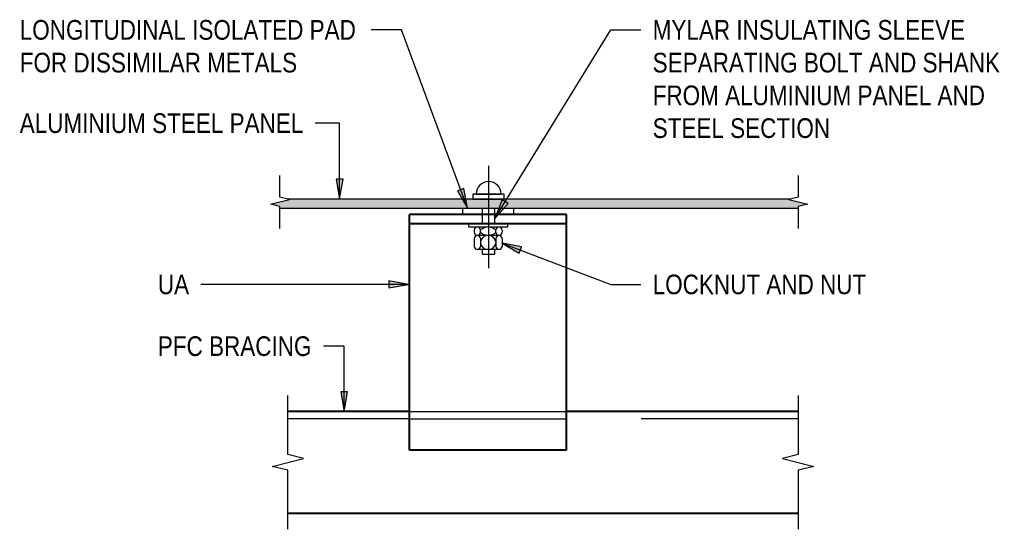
# Model space of a CAD drawing. Header units: metres. Extents: x 10.38 to 19.36, y -0.51 to 4.86.
# Drawn here: x 17.257 to 17.885, y 3.688 to 4.012 of the extents above; entities that cross this region are included whole.
import ezdxf

# ---------------------------------------------------------------- set-up
doc = ezdxf.new("R2010")
doc.units = ezdxf.units.M
doc.linetypes.add('JacobsCenter', pattern=[0.015, 0.009, -0.0015, 0.003, -0.0015])
doc.linetypes.add('JacobsDash', pattern=[0.0045, 0.003, -0.0015])
for name, color, linetype, lineweight in [('A-DETL', 7, 'Continuous', 13), ('A-DETL-GENF', 7, 'Continuous', 9), ('G-ANNO-TEXT', 7, 'Continuous', 9)]:
    doc.layers.add(name, color=color, linetype=linetype, lineweight=lineweight)
doc.styles.add('Arial Narrow', font='ARIALN.TTF', dxfattribs={"height": 0.0125})

# ---------------------------------------------------------------- blocks, each defined once
blk = doc.blocks.new('CS_DET_BreakLine_ViewScale - Std Break-6970499-DRG-2873234 - SECTION 8')
at = {"layer": 'A-DETL-GENF'}
for p, q in [((0.03, 0.01), (0.0275, 0)), ((0.035, -0.01), (0.03, 0.01)), ((0.0275, 0), (-0.01, 0)), ((0.0375, 0), (0.035, -0.01)), ((0.075, 0), (0.0375, 0))]:
    blk.add_line(p, q, dxfattribs=at)
blk = doc.blocks.new('CS_DET_BreakLine_ViewScale - Std Break-6970500-DRG-2873234 - SECTION 8')
at = {"layer": 'A-DETL-GENF'}
for p, q in [((0.00784, 0), (-0.006, 0)), ((0.00934, 0.006), (0.00784, 0)), ((0.01234, -0.006), (0.00934, 0.006)), ((0.01384, 0), (0.01234, -0.006)), ((0.02767, 0), (0.01384, 0))]:
    blk.add_line(p, q, dxfattribs=at)
blk = doc.blocks.new('CS_DET_BreakLine_ViewScale - Std Break-6970501-DRG-2873234 - SECTION 8')
at = {"layer": 'A-DETL-GENF'}
for p, q in [((-0.006, 0), (0.00784, 0)), ((0.00784, 0), (0.00934, -0.006)), ((0.00934, -0.006), (0.01234, 0.006)), ((0.01234, 0.006), (0.01384, 0)), ((0.01384, 0), (0.02767, 0))]:
    blk.add_line(p, q, dxfattribs=at)
blk = doc.blocks.new('CS_DET_BreakLine_ViewScale - Std Break-6970506-DRG-2873234 - SECTION 8')
at = {"layer": 'A-DETL-GENF'}
for p, q in [((0.03, -0.01), (0.035, 0.01)), ((0.035, 0.01), (0.0375, 0)), ((-0.01, 0), (0.0275, 0)), ((0.0275, 0), (0.03, -0.01)), ((0.0375, 0), (0.075, 0))]:
    blk.add_line(p, q, dxfattribs=at)

msp = doc.modelspace()

# ---------------------------------------------------------------- hatches: boundary and pattern name
at = {"layer": 'A-DETL-GENF', "true_color": 0xc0c0c0}
msp.add_hatch(color=9, dxfattribs=at).paths.add_polyline_path([(17.7484969, 3.892346), (17.7523396, 3.892346), (17.7523396, 3.8933067), (17.7583396, 3.8948067), (17.7463396, 3.8978067), (17.7474702, 3.8980893), (17.427209, 3.8980893), (17.4283396, 3.8978067), (17.4163396, 3.8948067), (17.4223396, 3.8933067), (17.4223396, 3.892346), (17.7463396, 3.892346)])
at = {"layer": 'G-ANNO-TEXT'}
for points in [[(17.4602825, 3.8983266), (17.4624866, 3.9108266), (17.4580785, 3.9108266)], [(17.5417088, 3.8923391), (17.5394366, 3.9048269), (17.5353026, 3.9032966)], [(17.5591558, 3.8858446), (17.567584, 3.8953352), (17.5638297, 3.8976455)], [(17.5637199, 3.8700946), (17.5746238, 3.8635974), (17.5761884, 3.8677186)], [(17.5042433, 3.8438153), (17.4917433, 3.8460194), (17.4917433, 3.8416112)], [(17.4632133, 3.7629275), (17.4654173, 3.7754275), (17.4610092, 3.7754275)]]:
    msp.add_hatch(color=256, dxfattribs=at).paths.add_polyline_path(points)

# ---------------------------------------------------------------- linework, layer by layer
at = {"layer": 'A-DETL', "linetype": 'JacobsCenter', "lineweight": 9}
msp.add_line((17.5551918, 3.9192143), (17.5551918, 3.8542143), dxfattribs=at)
at = {"layer": 'A-DETL'}
for p, q in [((17.565168, 3.9012999), (17.545168, 3.9012999)), ((17.545168, 3.9012999), (17.545168, 3.8980893)), ((17.5471962, 3.9012905), (17.5631954, 3.9012986)), ((17.565168, 3.8980893), (17.565168, 3.9012999)), ((17.545168, 3.8980893), (17.565168, 3.8980893)), ((17.5385217, 3.892346), (17.5385217, 3.888346)), ((17.5385217, 3.888346), (17.5711574, 3.888346)), ((17.5511958, 3.882346), (17.5511958, 3.892346)), ((17.5591986, 3.882346), (17.5591986, 3.892346)), ((17.5711574, 3.888346), (17.5711574, 3.892346)), ((17.5423396, 3.882346), (17.5423396, 3.880346)), ((17.5673396, 3.882346), (17.5423396, 3.882346)), ((17.5673396, 3.880346), (17.5673396, 3.882346)), ((17.5423396, 3.880346), (17.5673396, 3.880346)), ((17.5459415, 3.878346), (17.5459415, 3.8769578)), ((17.5499415, 3.8769578), (17.5499415, 3.878346)), ((17.5597457, 3.8769578), (17.5597457, 3.878346)), ((17.5637457, 3.878346), (17.5637457, 3.8769578)), ((17.5459415, 3.8729578), (17.5459415, 3.8680268)), ((17.5617457, 3.8749578), (17.5479415, 3.8749578)), ((17.5617457, 3.8749578), (17.5479415, 3.8749578)), ((17.5617457, 3.8749578), (17.5479415, 3.8749578)), ((17.5499415, 3.8729578), (17.5499415, 3.8680268)), ((17.5597457, 3.8729578), (17.5597457, 3.8680268)), ((17.5637457, 3.8729578), (17.5637457, 3.8680268)), ((17.5617457, 3.8660268), (17.5479415, 3.8660268)), ((17.5617457, 3.8660268), (17.5479415, 3.8660268)), ((17.5617457, 3.8660268), (17.5479415, 3.8660268)), ((17.5511958, 3.8630287), (17.5511958, 3.8660268)), ((17.5511958, 3.8630287), (17.5591986, 3.8630328)), ((17.5591986, 3.8630328), (17.5591986, 3.8660268))]:
    msp.add_line(p, q, dxfattribs=at)
at = {"layer": 'A-DETL', "lineweight": 9}
for p, q in [((17.7474702, 3.8980893), (17.427209, 3.8980893)), ((17.4223396, 3.892346), (17.7523396, 3.892346))]:
    msp.add_line(p, q, dxfattribs=at)
at = {"layer": 'A-DETL', "lineweight": 25}
for p, q in [((17.6048396, 3.888346), (17.5048396, 3.888346)), ((17.5048396, 3.738346), (17.5048396, 3.888346)), ((17.6048396, 3.738346), (17.6048396, 3.888346)), ((17.6048396, 3.882346), (17.5048396, 3.882346)), ((17.5048396, 3.763046), (17.42736, 3.763046)), ((17.7523396, 3.763046), (17.6048396, 3.763046)), ((17.6048396, 3.738346), (17.5048396, 3.738346)), ((17.7523396, 3.698046), (17.42736, 3.698046))]:
    msp.add_line(p, q, dxfattribs=at)
at = {"layer": 'A-DETL', "linetype": 'JacobsDash', "lineweight": 18}
for p, q in [((17.5048396, 3.763046), (17.6048396, 3.763046)), ((17.5048396, 3.758346), (17.42736, 3.758346)), ((17.5048396, 3.758346), (17.6048396, 3.758346)), ((17.7523396, 3.758346), (17.6048396, 3.758346))]:
    msp.add_line(p, q, dxfattribs=at)
at = {"layer": 'A-DETL'}
for centre, radius, start, end in [((17.5551959, 3.9012143), 0.008, 0.6037199, 179.4544665), ((17.5479415, 3.878346), 0.002, 0, 180), ((17.5479415, 3.8769578), 0.002, 180, 0), ((17.5548436, 3.8733383), 0.0070077, 45.6103826, 134.3896174), ((17.5548436, 3.8819655), 0.0070077, 225.6103826, 314.3896174), ((17.5617457, 3.878346), 0.002, 0, 180), ((17.5617457, 3.8769578), 0.002, 180, 0), ((17.5479415, 3.8729578), 0.002, 0, 180), ((17.5548436, 3.8699578), 0.005, 11.3556156, 168.6443844), ((17.5548436, 3.8710268), 0.005, 191.3556156, 348.6443844), ((17.5617457, 3.8729578), 0.002, 0, 180), ((17.5479415, 3.8680268), 0.002, 180, 0), ((17.5617457, 3.8680268), 0.002, 180, 0)]:
    msp.add_arc(centre, radius, start, end, dxfattribs=at)
at = {"layer": 'G-ANNO-TEXT'}
for p, q in [((17.4997294, 4.0057488), (17.4802918, 4.0057488)), ((17.5417088, 3.8923391), (17.4997294, 4.0057488)), ((17.5591558, 3.8858446), (17.6329411, 4.0057488)), ((17.6329411, 4.0057488), (17.6521229, 4.0057488)), ((17.4450428, 3.9463904), (17.4447209, 3.9463904)), ((17.4602825, 3.9463904), (17.4450428, 3.9463904)), ((17.4602825, 3.8983266), (17.4602825, 3.9463904)), ((17.4624866, 3.9108266), (17.4580785, 3.9108266)), ((17.4580785, 3.9108266), (17.4602825, 3.8983266)), ((17.4602825, 3.8983266), (17.4624866, 3.9108266)), ((17.5394366, 3.9048269), (17.5353026, 3.9032966)), ((17.5353026, 3.9032966), (17.5417088, 3.8923391)), ((17.5417088, 3.8923391), (17.5394366, 3.9048269)), ((17.5638297, 3.8976455), (17.5591558, 3.8858446)), ((17.5591558, 3.8858446), (17.567584, 3.8953352)), ((17.567584, 3.8953352), (17.5638297, 3.8976455)), ((17.5637199, 3.8700946), (17.5746238, 3.8635974)), ((17.5761884, 3.8677186), (17.5637199, 3.8700946)), ((17.5637199, 3.8700946), (17.6329411, 3.8438153)), ((17.5746238, 3.8635974), (17.5761884, 3.8677186)), ((17.5042433, 3.8438153), (17.4917433, 3.8460194)), ((17.4917433, 3.8460194), (17.4917433, 3.8416112)), ((17.3722681, 3.8438153), (17.3719118, 3.8438153)), ((17.5042433, 3.8438153), (17.3722681, 3.8438153)), ((17.4917433, 3.8416112), (17.5042433, 3.8438153)), ((17.6329411, 3.8438153), (17.6521229, 3.8438153)), ((17.4503181, 3.8045437), (17.4499639, 3.8045437)), ((17.4632133, 3.8045437), (17.4503181, 3.8045437)), ((17.4632133, 3.7629275), (17.4632133, 3.8045437)), ((17.4654173, 3.7754275), (17.4610092, 3.7754275)), ((17.4610092, 3.7754275), (17.4632133, 3.7629275)), ((17.4632133, 3.7629275), (17.4654173, 3.7754275))]:
    msp.add_line(p, q, dxfattribs=at)

# ---------------------------------------------------------------- block references
at = {"layer": 'A-DETL-GENF', "rotation": 270}
for name, p in [('CS_DET_BreakLine_ViewScale - Std Break-6970500-DRG-2873234 - SECTION 8', (17.4223396, 3.9071424)), ('CS_DET_BreakLine_ViewScale - Std Break-6970501-DRG-2873234 - SECTION 8', (17.7523396, 3.9071424)), ('CS_DET_BreakLine_ViewScale - Std Break-6970499-DRG-2873234 - SECTION 8', (17.42736, 3.763046)), ('CS_DET_BreakLine_ViewScale - Std Break-6970506-DRG-2873234 - SECTION 8', (17.7523396, 3.763046))]:
    msp.add_blockref(name, p, dxfattribs=at)

# ---------------------------------------------------------------- texts
at = {"layer": 'G-ANNO-TEXT', "char_height": 0.0125, "attachment_point": 1, "style": 'Arial Narrow', "bg_fill": 3, "box_fill_scale": 1, "bg_fill_color": 256, "bg_fill_transparency": 0}
for s, insert in [('LONGITUDINAL ISOLATED PAD ', (17.2566428, 4.0119988)), ('MYLAR INSULATING SLEEVE ', (17.6596229, 4.0119988)), ('FOR DISSIMILAR METALS', (17.2566428, 3.9911629)), ('SEPARATING BOLT AND SHANK ', (17.6596229, 3.9911629)), ('FROM ALUMINIUM PANEL AND ', (17.6596229, 3.970327)), ('ALUMINIUM STEEL PANEL', (17.2566428, 3.9526404)), ('STEEL SECTION', (17.6596229, 3.949491)), ('UA', (17.3445681, 3.8500653)), ('LOCKNUT AND NUT', (17.6596229, 3.8500653)), ('PFC BRACING', (17.3445681, 3.8107937))]:
    msp.add_mtext(s, dxfattribs=dict(at, insert=insert))

doc.saveas('drawing.dxf')
